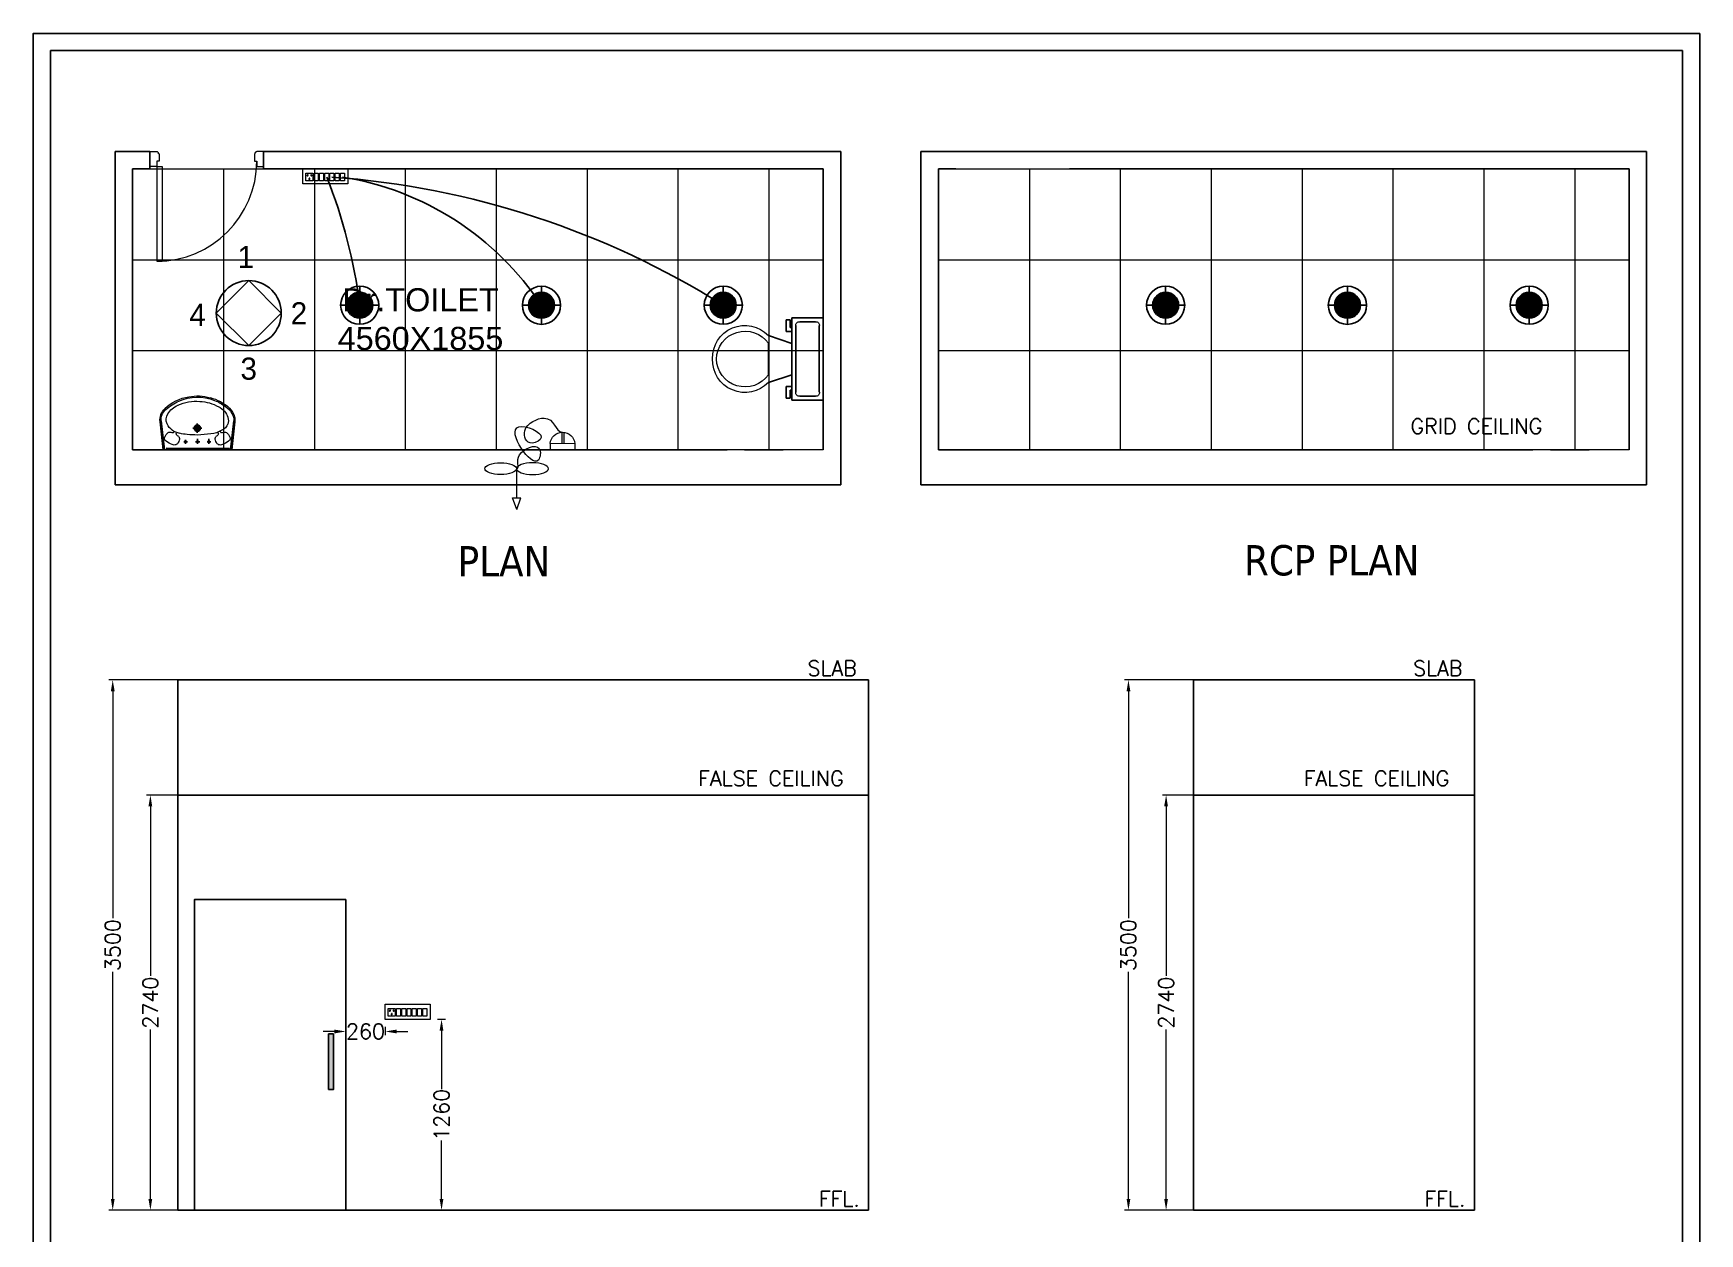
# Model space of a CAD drawing. Header units: millimetres. Extents: x 3552052 to 4144896, y -707811 to -630695.
# Drawn here: x 3784660 to 3795660, y -691277 to -683355 of the extents above; entities that cross this region are included whole.
import ezdxf

# ---------------------------------------------------------------- set-up
doc = ezdxf.new("R2010")
doc.units = ezdxf.units.MM
doc.header["$LTSCALE"] = 6
doc.header["$MEASUREMENT"] = 0
doc.linetypes.add('HIDDEN', pattern=[0.375, 0.25, -0.125])
doc.layers.get('0').update_dxf_attribs({"linetype": 'CONTINUOUS', "lineweight": 0})
doc.layers.get('Defpoints').update_dxf_attribs({"linetype": 'CONTINUOUS', "lineweight": 0})
for name, color, linetype, lineweight in [('DIM', 7, 'CONTINUOUS', 0), ('DOOR', 44, 'CONTINUOUS', 0), ('ELE-12W LED', 1, 'CONTINUOUS', 0), ('ELE-12W UPS LIGHT', 3, 'CONTINUOUS', 0), ('ELE-4M RAW P.SB', 40, 'CONTINUOUS', 0), ('ELE-4M UPS P.SB', 3, 'CONTINUOUS', 0), ('ELE-6M RAW P.SB', 40, 'HIDDEN', 0), ('ELE-EXHAUST FAN', 10, 'CONTINUOUS', 0), ('ELE-SOCKET NMBERING', 7, 'CONTINUOUS', 9), ('MEP_HVAC_RA_DUCT', 1, 'CONTINUOUS', 0), ('WALL', 8, 'CONTINUOUS', 0)]:
    doc.layers.add(name, color=color, linetype=linetype, lineweight=lineweight)
doc.layers.add('ELE-LIGHTING WIRING', color=7, linetype='CONTINUOUS', lineweight=0, true_color=0x63d7b6)
doc.styles.add('Annotation', font='tahoma.ttf')
doc.styles.add('ARIAL', font='arial.ttf')
doc.styles.add('ROMANS', font='romans.shx')
doc.styles.get("Standard").update_dxf_attribs({"font": 'SIMPLEX'})
doc.dimstyles.new('AEPL1', dxfattribs={"dimtxt": 100, "dimasz": 75, "dimexe": 25, "dimexo": 50, "dimtad": 0, "dimdec": 0, "dimtxsty": 'ROMANS', "dimcen": 2.5, "dimclrd": 7, "dimclre": 7, "dimclrt": 7, "dimadec": 0, "dimazin": 0, "dimtfac": 1, "dimtdec": 0, "dimtmove": 0, "dimatfit": 3, "dimfxl": 1, "dimlwd": 0, "dimlwe": 0, "dimarcsym": 0})

# ---------------------------------------------------------------- blocks, each defined once
blk = doc.blocks.new('FFFFF565')
at = {"layer": 'ELE-4M UPS P.SB', "color": 251, "linetype": 'ByBlock'}
for p, q in [((3571766, -703231), (3571766, -705086)), ((3572366, -703231), (3572366, -705086)), ((3572966, -703231), (3572966, -705086)), ((3573566, -703231), (3573566, -705086)), ((3574166, -703231), (3574166, -705086)), ((3574766, -703231), (3574766, -705086)), ((3575366, -703231), (3575366, -705086)), ((3571166, -703831), (3575726, -703831)), ((3571166, -704431), (3575726, -704431))]:
    blk.add_line(p, q, dxfattribs=at)
blk.add_lwpolyline([(3571166, -703231), (3575726, -703231), (3575726, -705086), (3571166, -705086)], close=True, dxfattribs=at)
blk = doc.blocks.new('750')
at = {"layer": 'DOOR'}
for p, q in [((-50, 705), (-47.5, 705)), ((-35, 690), (-35, 692.5)), ((-50, 45), (-47.5, 45)), ((-35, 60), (-35, 57.5)), ((50, 45), (50, 80)), ((50, 80), (675, 80)), ((50, 45), (675, 45)), ((675, 45), (675, 80))]:
    blk.add_line(p, q, dxfattribs=at)
for points in [[(15, 690), (15, 705), (50, 705), (50, 750), (-50, 750), (-50, 705)], [(-35, 690), (15, 690)], [(15, 60), (15, 45), (50, 45), (50, 0), (-50, 0), (-50, 45)], [(-35, 60), (15, 60)]]:
    blk.add_lwpolyline(points, dxfattribs=at)
for centre, start, end in [((-35, 705), 180, 270), ((-35, 45), 90, 180)]:
    blk.add_arc(centre, 12.5, start, end, dxfattribs=at)
at = {"layer": 'DOOR', "color": 145}
blk.add_arc((15, 45), 660, 0, 90, dxfattribs=at)
blk = doc.blocks.new('rhej')
at = {"color": 8, "lineweight": 25}
for p, q in [((272, 189), (272, 266)), ((272, 266), (298, 266)), ((298, 266), (298, 215)), ((310, 279), (310, -264)), ((517, 279), (310, 279)), ((336, 228), (336, 8)), ((466, 254), (362, 254)), ((491, 8), (491, 228)), ((517, 8), (517, 279)), ((310, 111), (155, 163)), ((155, 8), (155, 111)), ((310, 189), (272, 189)), ((298, 215), (310, 215)), ((155, 8), (155, -96)), ((336, -212), (336, 8)), ((491, 8), (491, -212)), ((517, -264), (517, 8)), ((310, -96), (155, -147)), ((272, -173), (272, -251)), ((310, -173), (272, -173)), ((298, -251), (298, -199)), ((298, -199), (310, -199)), ((272, -251), (298, -251)), ((310, -264), (517, -264)), ((466, -238), (362, -238))]:
    blk.add_line(p, q, dxfattribs=at)
at = {"color": 8, "extrusion": (0, 0, -1)}
for centre, major_axis, start_param, end_param in [((0, 16), (151, -151), 2.319632, 4.738539), ((359, 231), (-16.2, -16.2), 0.643501, 2.498091), ((469, 231), (16.2, -16.2), 3.785094, 5.639684), ((1, 2), (-134, -134), 0.814663, 3.31238), ((0, 0), (-151, -151), 4.686239, 7.105146), ((1, 13), (-134, -134), 4.541602, 7.039318), ((359, -215), (-16.2, -16.2), -0.927295, 0.927295), ((469, -215), (16.2, -16.2), 5.35589, 7.21048)]:
    blk.add_ellipse(centre, major_axis=major_axis, ratio=1, start_param=start_param, end_param=end_param, dxfattribs=at)
blk = doc.blocks.new('u46')
at = {"color": 8, "lineweight": 25}
for p, q in [((-10, 228), (175, 249)), ((-10, 220), (181, 242)), ((-1, -209), (1, 209)), ((57, 81), (29, 81)), ((62, 2), (29, 2)), ((44, 93), (44, 67)), ((44, 14), (44, -13)), ((163, 3), (102, 3)), ((133, -27), (133, 33)), ((62, -73), (29, -73)), ((44, -61), (44, -87)), ((-10, -216), (181, -238)), ((-10, -224), (175, -245))]:
    blk.add_line(p, q, dxfattribs=at)
at = {"color": 8, "extrusion": (0, 0, -1)}
for centre, major_axis, start_param, end_param in [((66, 199), (0, 20.7), -1.101507, 0.481509), ((188, 150), (0, 99.5), -0.132539, 0.848731), ((186, 148), (0.1, 94.4), -0.049658, 0.838116), ((56, 154), (0, 34), 4.33982, 5.202657), ((65, 170), (0.3, 49.2), 3.359735, 4.09512), ((145, 128), (1, 126), -1.238036, -0.892193), ((62, 153), (0, 31.9), 2.620328, 3.422401), ((57, 163), (-0.3, 56.9), 0.324902, 0.965135), ((104, 118), (-0.2, 26.8), -1.278641, -0.487266), ((96, 136), (0, 7.39), -0.727724, 1.373337), ((387, 48), (0, 296), -1.495794, -1.328336), ((208, 103), (0, 110), -1.431017, -0.436146), ((110, 167), (-6.08, 6.08), 4.867594, 6.265028), ((110, 165), (5.47, 5.47), 2.097053, 3.541809), ((90, 185), (0, 17.9), 0.880684, 2.260744), ((190, 138), (0, 70.9), -0.405199, 0.56573), ((154, 79), (0, 140), 0.557563, 1.193786), ((57, 20), (0, 275), 0.806541, 1.180915), ((50, 14), (0, 294), 0.809856, 1.41441), ((13, 7), (0, 298), 1.141495, 1.637774), ((35, 3), (0, 303), 1.155365, 1.952189), ((44, 81), (0.02, 6.43), 3.139035, 9.42222), ((44, 2), (0.08, 6.43), 3.12883, 9.412015), ((820, -1), (0, 732), -1.56667, -1.474079), ((888, 37), (1, 801), 4.558159, 4.668067), ((133, 3), (0, 21.6), 3.141254, 9.424439), ((133, 3), (-0.1, 15.5), 3.145308, 9.428493), ((133, 3), (0, 10.9), 3.142047372431534, 9.42523267961112), ((72, -2), (0, 274), 1.346594, 1.865175), ((44, -73), (0.02, 6.43), 3.139035, 9.42222), ((263, -74), (0, 167), 4.181112, 4.641559), ((56, -13), (0, 287), 1.808981, 2.322804), ((62, -11), (0, 247), 1.579809, 2.112792), ((56, -148), (0, 34), 4.222121, 5.084958), ((65, -164), (0.1, 49.2), -0.960797, -0.225412), ((145, -122), (0, 126), 4.027191, 4.373034), ((66, -193), (0, 20.7), 2.661884, 4.2449), ((62, -147), (-0.1, 31.9), -0.276767, 0.525307), ((57, -157), (0.3, 56.9), 2.176458, 2.816691), ((104, -111), (0.2, 26.8), 3.628858, 4.420234), ((97, -128), (-0.03, 8.55), 1.455188, 3.796569), ((110, -161), (-6.08, 6.08), 4.730546, 6.12798), ((111, -159), (6.17, 6.17), 4.354779, 6.027124), ((90, -178), (0, 17.9), 0.880848, 2.260908), ((193, -126), (0, 80.1), 3.554495, 4.299548), ((181, -107), (0, 94.7), 2.890537, 3.362984), ((163, -80), (0, 126), 2.054055, 2.802751), ((187, -138), (0, 106), 2.310552, 2.942572), ((172, -117), (0, 123), 2.127435, 2.640092), ((124, -52), (0, 200), 1.868215, 2.281789), ((185, -162), (-0.1, 83.2), 2.850118, 3.264751), ((188, -160), (0, 78.1), 2.562376, 3.231693)]:
    blk.add_ellipse(centre, major_axis=major_axis, ratio=1, start_param=start_param, end_param=end_param, dxfattribs=at)
blk = doc.blocks.new('FFFF5')
at = {"layer": 'ELE-4M RAW P.SB', "color": 40, "ltscale": 10}
for p, q in [((3582624, -692258), (3582670, -692258)), ((3582624, -692310), (3582624, -692258)), ((3582670, -692310), (3582624, -692310)), ((3582670, -692258), (3582670, -692310))]:
    blk.add_line(p, q, dxfattribs=at)
for points in [[(3582604, -692230), (3582900, -692230), (3582900, -692330), (3582604, -692330)], [(3582678, -692258), (3582705, -692258), (3582705, -692310), (3582678, -692310)], [(3582713, -692258), (3582740, -692258), (3582740, -692310), (3582713, -692310)], [(3582748, -692258), (3582774, -692258), (3582774, -692310), (3582748, -692310)], [(3582782, -692258), (3582809, -692258), (3582809, -692310), (3582782, -692310)]]:
    blk.add_lwpolyline(points, close=True, dxfattribs=at)
for centre, radius, start, end in [((3582634, -692274), 3.1, 87.49, 354.7311), ((3582636, -692272), 2.5, 284.9049, 157.3162), ((3582647, -692297), 3.6, 127.1584, 52.8416), ((3582647, -692293), 2.29, 341.4031, 198.5969), ((3582658, -692272), 2.5, 22.6838, 255.0951), ((3582660, -692274), 3.1, 185.2689, 92.51)]:
    blk.add_arc(centre, radius, start, end, dxfattribs=at)
at = {"layer": 'ELE-6M RAW P.SB', "color": 3, "linetype": 'ByBlock'}
for points in [[(3582817, -692258), (3582844, -692258), (3582844, -692310), (3582817, -692310)], [(3582852, -692258), (3582878, -692258), (3582878, -692310), (3582852, -692310)]]:
    blk.add_lwpolyline(points, close=True, dxfattribs=at)
blk = doc.blocks.new('A$C44D17E71')
at = {"layer": 'ELE-EXHAUST FAN', "color": 1}
for p, q in [((-13.3, 0.72), (-9.75, 2.1)), ((-13.3, 0.72), (-9.75, -0.48)), ((-9.75, 2.1), (-9.75, -0.48)), ((-0.97, 0.81), (-9.75, 0.81)), ((6.62, -9.32), (4.71, -9.31)), ((4.71, -9.31), (4.71, -16.8)), ((6.59, -16.81), (6.62, -9.32)), ((6.61, -12.95), (10.07, -12.97)), ((6.61, -13.55), (10.06, -13.57)), ((6.59, -16.81), (4.71, -16.8))]:
    blk.add_line(p, q, dxfattribs=at)
blk.add_ellipse((-0.97, 5.64), major_axis=(0, -4.83), ratio=0.36355, dxfattribs=at)
at = {"layer": 'ELE-EXHAUST FAN', "color": 1, "extrusion": (0, 0, -1)}
blk.add_ellipse((-0.97, -4.02), major_axis=(0, 4.83), ratio=0.36355, dxfattribs=at)
blk.add_ellipse((6.31, -13.06), major_axis=(0.02, 3.76), ratio=1, start_param=0.079283, end_param=3.06231, dxfattribs=at)
at = {"layer": 'ELE-EXHAUST FAN', "color": 1}
blk.add_open_spline([(-1.04, 0.81), (-0.79, -0.3), (3.44, 2.5), (7.59, -7.04), (-0.96, -5.98), (5.22, 0.41), (14.27, 3.09), (9.16, -9.39), (5.43, -2.53), (11.73, 0.02), (16.82, -10.79), (10.14, -10.71), (10.07, -12.97)], degree=3, knots=[0, 0, 0, 0, 6.261699, 12.352893, 15.787239, 21.858742, 28.752755, 35.678217, 39.225495, 45.354107, 53.693878, 67.421453, 67.421453, 67.421453, 67.421453], dxfattribs=at)
blk = doc.blocks.new('18W LED')
at = {"layer": 'ELE-12W LED', "lineweight": 25}
h = blk.add_hatch(dxfattribs=at)
h.set_pattern_fill('ANSI31', color=252)
h.set_pattern_definition([(45, (-1135553.9097, 459369.4158), (-2.24506403, 2.24506403), [])])
edge = h.paths.add_edge_path()
edge.add_arc((0, 0), 85.7, 0, 360)
at = {"layer": 'ELE-12W LED', "color": 1, "lineweight": 25}
for p, q in [((0, -126), (0, 126)), ((-126, 0), (126, 0))]:
    blk.add_line(p, q, dxfattribs=at)
for radius in [126, 85.7]:
    blk.add_circle((0, 0), radius, dxfattribs=at)
blk = doc.blocks.new('QWE')
at = {"layer": 'ELE-12W UPS LIGHT', "lineweight": 25}
h = blk.add_hatch(dxfattribs=at)
h.set_pattern_fill('ANSI31', color=8)
h.set_pattern_definition([(45, (-1135553.9097, 459369.4158), (-2.24506403, 2.24506403), [])])
edge = h.paths.add_edge_path()
edge.add_arc((0, 0), 85.7, 0, 360)
at = {"layer": 'ELE-12W UPS LIGHT', "color": 3, "lineweight": 25}
for p, q in [((0, -126), (0, 126)), ((-126, 0), (126, 0))]:
    blk.add_line(p, q, dxfattribs=at)
for radius in [126, 85.7]:
    blk.add_circle((0, 0), radius, dxfattribs=at)
blk = doc.blocks.new('*D283')
at = {"layer": 'Defpoints', "color": 0, "transparency": 16777216}
for p in [(3785433, -688382), (3785820, -688382), (3785812, -691122)]:
    blk.add_point(p, dxfattribs=at)
at = {"layer": 'ELE-4M UPS P.SB', "color": 7, "lineweight": 0, "transparency": 16777216}
for p, q in [((3785770, -688382), (3785408, -688382)), ((3785433, -688457), (3785433, -689575)), ((3785433, -691047), (3785433, -689929)), ((3785762, -691122), (3785408, -691122))]:
    blk.add_line(p, q, dxfattribs=at)
at = {"layer": 'ELE-4M UPS P.SB', "color": 7, "transparency": 16777216}
for points in [[(3785420, -688457), (3785445, -688457), (3785433, -688382)], [(3785420, -691047), (3785445, -691047), (3785433, -691122)]]:
    blk.add_solid(points, dxfattribs=at)
at = {"layer": 'ELE-4M UPS P.SB', "color": 7, "lineweight": -3, "transparency": 16777216, "insert": (3785433, -689752), "char_height": 100, "attachment_point": 5, "rotation": 90, "style": 'ROMANS'}
blk.add_mtext('2740', dxfattribs=at)
blk = doc.blocks.new('*D284')
at = {"layer": 'Defpoints', "color": 0, "transparency": 16777216}
for p in [(3785184, -687622), (3785859, -687622), (3785812, -691122)]:
    blk.add_point(p, dxfattribs=at)
at = {"layer": 'ELE-4M UPS P.SB', "color": 7, "lineweight": 0, "transparency": 16777216}
for p, q in [((3785809, -687622), (3785159, -687622)), ((3785184, -687697), (3785184, -689195)), ((3785184, -691047), (3785184, -689549)), ((3785762, -691122), (3785159, -691122))]:
    blk.add_line(p, q, dxfattribs=at)
at = {"layer": 'ELE-4M UPS P.SB', "color": 7, "transparency": 16777216}
for points in [[(3785172, -687697), (3785197, -687697), (3785184, -687622)], [(3785172, -691047), (3785197, -691047), (3785184, -691122)]]:
    blk.add_solid(points, dxfattribs=at)
at = {"layer": 'ELE-4M UPS P.SB', "color": 7, "lineweight": -3, "transparency": 16777216, "insert": (3785184, -689372), "char_height": 100, "attachment_point": 5, "rotation": 90, "style": 'ROMANS'}
blk.add_mtext('3500', dxfattribs=at)
blk = doc.blocks.new('*D285')
at = {"layer": 'Defpoints', "color": 0, "transparency": 16777216}
for p in [(3786723, -689862), (3786983, -689862), (3786983, -689942)]:
    blk.add_point(p, dxfattribs=at)
at = {"layer": 'ELE-4M UPS P.SB', "color": 7, "lineweight": 0, "transparency": 16777216}
for p, q in [((3786723, -689912), (3786723, -689967)), ((3786983, -689912), (3786983, -689967)), ((3786648, -689942), (3786573, -689942)), ((3786723, -689942), (3786724, -689942)), ((3786983, -689942), (3786982, -689942)), ((3787058, -689942), (3787133, -689942))]:
    blk.add_line(p, q, dxfattribs=at)
at = {"layer": 'ELE-4M UPS P.SB', "color": 7, "transparency": 16777216}
for points in [[(3786648, -689930), (3786648, -689955), (3786723, -689942)], [(3787058, -689930), (3787058, -689955), (3786983, -689942)]]:
    blk.add_solid(points, dxfattribs=at)
at = {"layer": 'ELE-4M UPS P.SB', "color": 7, "lineweight": -3, "transparency": 16777216, "insert": (3786853, -689942), "char_height": 100, "attachment_point": 5, "style": 'ROMANS'}
blk.add_mtext('260', dxfattribs=at)
blk = doc.blocks.new('*D286')
at = {"layer": 'Defpoints', "color": 0, "transparency": 16777216}
for p in [(3787279, -689862), (3787279, -691122), (3787355, -691122)]:
    blk.add_point(p, dxfattribs=at)
at = {"layer": 'ELE-4M UPS P.SB', "color": 7, "lineweight": 0, "transparency": 16777216}
for p, q in [((3787329, -689862), (3787380, -689862)), ((3787355, -689937), (3787355, -690323)), ((3787355, -691047), (3787355, -690662)), ((3787329, -691122), (3787380, -691122))]:
    blk.add_line(p, q, dxfattribs=at)
at = {"layer": 'ELE-4M UPS P.SB', "color": 7, "transparency": 16777216}
for points in [[(3787342, -689937), (3787367, -689937), (3787355, -689862)], [(3787342, -691047), (3787367, -691047), (3787355, -691122)]]:
    blk.add_solid(points, dxfattribs=at)
at = {"layer": 'ELE-4M UPS P.SB', "color": 7, "lineweight": -3, "transparency": 16777216, "insert": (3787355, -690492), "char_height": 100, "attachment_point": 5, "rotation": 90, "style": 'ROMANS'}
blk.add_mtext('1260', dxfattribs=at)
blk = doc.blocks.new('*D287')
at = {"layer": 'Defpoints', "color": 0, "transparency": 16777216}
for p in [(3792138, -688382), (3792525, -688382), (3792517, -691122)]:
    blk.add_point(p, dxfattribs=at)
at = {"layer": 'ELE-4M UPS P.SB', "color": 7, "lineweight": 0, "transparency": 16777216}
for p, q in [((3792475, -688382), (3792113, -688382)), ((3792138, -688457), (3792138, -689575)), ((3792138, -691047), (3792138, -689929)), ((3792467, -691122), (3792113, -691122))]:
    blk.add_line(p, q, dxfattribs=at)
at = {"layer": 'ELE-4M UPS P.SB', "color": 7, "transparency": 16777216}
for points in [[(3792125, -688457), (3792150, -688457), (3792138, -688382)], [(3792125, -691047), (3792150, -691047), (3792138, -691122)]]:
    blk.add_solid(points, dxfattribs=at)
at = {"layer": 'ELE-4M UPS P.SB', "color": 7, "lineweight": -3, "transparency": 16777216, "insert": (3792138, -689752), "char_height": 100, "attachment_point": 5, "rotation": 90, "style": 'ROMANS'}
blk.add_mtext('2740', dxfattribs=at)
blk = doc.blocks.new('*D288')
at = {"layer": 'Defpoints', "color": 0, "transparency": 16777216}
for p in [(3791889, -687622), (3792564, -687622), (3792517, -691122)]:
    blk.add_point(p, dxfattribs=at)
at = {"layer": 'ELE-4M UPS P.SB', "color": 7, "lineweight": 0, "transparency": 16777216}
for p, q in [((3792514, -687622), (3791864, -687622)), ((3791889, -687697), (3791889, -689195)), ((3791889, -691047), (3791889, -689549)), ((3792467, -691122), (3791864, -691122))]:
    blk.add_line(p, q, dxfattribs=at)
at = {"layer": 'ELE-4M UPS P.SB', "color": 7, "transparency": 16777216}
for points in [[(3791877, -687697), (3791902, -687697), (3791889, -687622)], [(3791877, -691047), (3791902, -691047), (3791889, -691122)]]:
    blk.add_solid(points, dxfattribs=at)
at = {"layer": 'ELE-4M UPS P.SB', "color": 7, "lineweight": -3, "transparency": 16777216, "insert": (3791889, -689372), "char_height": 100, "attachment_point": 5, "rotation": 90, "style": 'ROMANS'}
blk.add_mtext('3500', dxfattribs=at)

msp = doc.modelspace()

# ---------------------------------------------------------------- hatches: boundary and pattern name
at = {"lineweight": -3, "ltscale": 0.1}
h = msp.add_hatch(color=254, dxfattribs=at)
h.dxf.hatch_style = 1
h.paths.add_polyline_path([(3786608.7, -690326.1), (3786641.3, -690326.1), (3786641.3, -689958.6), (3786608.7, -689958.6)])

# ---------------------------------------------------------------- linework, layer by layer
at = {"color": 7, "lineweight": 30}
for points in [[(3795660.1, -683354.6), (3795660.1, -698807.2), (3784660.1, -698807.2), (3784660.1, -683354.6)], [(3795546.1, -683468.6), (3795546.1, -698693.2), (3784774.1, -698693.2), (3784774.1, -683468.6)], [(3786082.2, -684986.3), (3785867.8, -685200.7), (3786082.2, -685415.2), (3786296.7, -685200.7), (3786082.2, -684986.3)]]:
    msp.add_lwpolyline(points, close=True, dxfattribs=at)
at = {"color": 7, "lineweight": -3, "ltscale": 0.1}
msp.add_lwpolyline([(3786608.7, -690326.1), (3786641.3, -690326.1), (3786641.3, -689958.6), (3786608.7, -689958.6)], close=True, dxfattribs=at)
at = {"lineweight": -3}
msp.add_circle((3786082.2, -685200.7), 214.4, dxfattribs=at)
at = {"layer": 'ELE-LIGHTING WIRING', "lineweight": -3}
for centre, radius, start, end in [((3783397.7, -685577.9), 3443.8, 7.15553, 21.72906), ((3786227.5, -689903.4), 5615, 57.85926, 85.87427)]:
    msp.add_arc(centre, radius, start, end, dxfattribs=at)
at = {"layer": 'ELE-LIGHTING WIRING', "color": 254, "lineweight": -3, "true_color": 0xdebad0}
msp.add_arc((3786391.9, -686225.2), 1946.9, 33.54376, 80.87207, dxfattribs=at)
at = {"layer": 'MEP_HVAC_RA_DUCT', "color": 7, "lineweight": 30}
for p, q in [((3785613, -687622.2), (3785613, -691122.2)), ((3790173, -687622.2), (3790173, -691122.2)), ((3792317.9, -687622.2), (3792317.9, -691122.2)), ((3794172.9, -687622.2), (3794172.9, -691122.2))]:
    msp.add_line(p, q, dxfattribs=at)
for points in [[(3790173, -687622.2), (3785613, -687622.2)], [(3794172.9, -687622.2), (3792317.9, -687622.2)], [(3790173, -688382.2), (3785613, -688382.2)], [(3794172.9, -688382.2), (3792317.9, -688382.2)], [(3790173, -691122.2), (3785613, -691122.2)], [(3794172.9, -691122.2), (3792317.9, -691122.2)]]:
    msp.add_lwpolyline(points, dxfattribs=at)
at = {"layer": 'MEP_HVAC_RA_DUCT', "color": 7, "lineweight": -3}
msp.add_lwpolyline([(3785723, -691122.2), (3786723, -691122.2), (3786723, -689072.2), (3785723, -689072.2)], close=True, dxfattribs=at)
at = {"layer": 'WALL', "color": 7, "lineweight": 30}
for p, q in [((3785429.7, -684133.9), (3785199.7, -684133.9)), ((3785199.7, -684133.9), (3785199.7, -686333.9)), ((3785429.7, -684133.9), (3785429.7, -684248.9)), ((3789989.7, -684133.9), (3786179.7, -684133.9)), ((3786179.7, -684133.9), (3786179.7, -684248.9)), ((3789989.7, -684133.9), (3789989.7, -686333.9)), ((3790749.7, -684133.9), (3790519.7, -684133.9)), ((3790519.7, -684133.9), (3790519.7, -686333.9)), ((3795309.7, -684133.9), (3790749.7, -684133.9)), ((3795309.7, -684133.9), (3795309.7, -686333.9)), ((3785314.7, -684248.9), (3785314.7, -686103.9)), ((3785429.7, -684248.9), (3785314.7, -684248.9)), ((3789874.7, -684248.9), (3786179.7, -684248.9)), ((3789874.7, -684248.9), (3789874.7, -686103.9)), ((3790634.7, -684248.9), (3790634.7, -686103.9)), ((3790749.7, -684248.9), (3790634.7, -684248.9)), ((3795194.7, -684248.9), (3791499.7, -684248.9)), ((3795194.7, -684248.9), (3795194.7, -686103.9)), ((3785314.7, -686103.9), (3789239.7, -686103.9)), ((3789354.7, -686103.9), (3789609.7, -686103.9)), ((3790634.7, -686103.9), (3794559.7, -686103.9)), ((3794674.7, -686103.9), (3794929.7, -686103.9)), ((3785199.7, -686333.9), (3789989.7, -686333.9)), ((3790519.7, -686333.9), (3795309.7, -686333.9))]:
    msp.add_line(p, q, dxfattribs=at)

# ---------------------------------------------------------------- block references
at = {"layer": 'DOOR', "color": 251, "lineweight": -3, "rotation": 270}
msp.add_blockref('750', (3785429.7, -684183.9), dxfattribs=at)
at = {"layer": 'ELE-12W LED', "color": 6, "lineweight": -3, "xscale": -1}
for p in [(3786814.6, -685148.9), (3789214.6, -685148.9), (3792134.7, -685148.9), (3794534.7, -685148.9)]:
    msp.add_blockref('18W LED', p, dxfattribs=at)
at = {"layer": 'ELE-12W UPS LIGHT', "lineweight": -3, "xscale": -1}
for p in [(3788014.6, -685149.4), (3793334.7, -685149.4)]:
    msp.add_blockref('QWE', p, dxfattribs=at)
at = {"layer": 'ELE-4M UPS P.SB', "color": 0, "lineweight": -3}
for name, p in [('FFFFF565', (214149.1, 18982.5)), ('FFFF5', (203835.7, 7981.1)), ('FFFFF565', (219469.2, 18982.5)), ('FFFF5', (204379.1, 2467.8))]:
    msp.add_blockref(name, p, dxfattribs=at)
at = {"layer": 'ELE-EXHAUST FAN', "lineweight": -3, "xscale": 21.82094173196808, "yscale": 21.82094173196808, "zscale": 21.82094173196808, "rotation": 90.00000000000001}
msp.add_blockref('A$C44D17E71', (3787868.1, -686206.6), dxfattribs=at)
at = {"layer": 'WALL', "color": 251, "lineweight": -3}
msp.add_blockref('rhej', (3789357.3, -685511.7), dxfattribs=at)
at = {"layer": 'WALL', "color": 251, "lineweight": -3, "rotation": 90}
msp.add_blockref('u46', (3785745.7, -686093.7), dxfattribs=at)

# ---------------------------------------------------------------- texts
at = {"lineweight": -3, "ltscale": 0.1, "char_height": 136.805, "width": 184.566, "attachment_point": 5, "rotation": 0.1103}
for s, insert in [('\\pxqc;{\\F.shx.shx;\\H1.0669x;1}', (3786062.9, -684830.3)), ('\\pxqc;{\\F.shx.shx.shx.shx;\\H1.0669x;4}', (3785744.5, -685212.2)), ('\\pxqc;{\\F.shx.shx.shx;\\H1.0669x;2}', (3786413.4, -685202.4)), ('\\pxqc;{\\F.shx.shx.shx.shx;\\H1.0669x;3}', (3786081.7, -685568.7))]:
    msp.add_mtext(s, dxfattribs=dict(at, insert=insert))
at = {"lineweight": -3, "char_height": 200, "width": 2697.906, "attachment_point": 3, "style": 'Annotation'}
for s, insert in [('\\pxql;RCP PLAN', (3795349.9, -686732.3)), ('\\pxql;PLAN', (3790158.9, -686739))]:
    msp.add_mtext(s, dxfattribs=dict(at, insert=insert))
at = {"layer": 'DIM', "color": 7, "lineweight": -3, "insert": (3787215.9, -685241.9), "char_height": 153, "width": 1198.956, "attachment_point": 5, "style": 'ARIAL'}
msp.add_mtext('Dr.TOILET\\P4560X1855', dxfattribs=at)
at = {"layer": 'ELE-SOCKET NMBERING', "color": 0, "lineweight": -3, "char_height": 100.004, "width": 2358.602, "attachment_point": 1, "style": 'Annotation'}
for s, insert in [('{\\Fromans|c0;GRID CEILING }', (3793751.3, -685897.5)), ('{\\Fromans|c0;SLAB}', (3789771, -687494.8)), ('{\\Fromans|c0;SLAB}', (3793768.6, -687494.8)), ('{\\Fromans|c0;FALSE CEILING }', (3789049.6, -688222.1)), ('{\\Fromans|c0;FALSE CEILING }', (3793047.3, -688222.1)), ('{\\Fromans|c0;FFL.}', (3789846.4, -690997.1)), ('{\\Fromans|c0;FFL.}', (3793844, -690997.1))]:
    msp.add_mtext(s, dxfattribs=dict(at, insert=insert))

# ---------------------------------------------------------------- dimensions: what is measured, and where the dimension line sits
at = {"layer": 'ELE-4M UPS P.SB', "color": 0, "lineweight": -3}
for base, p1, p2, picture, middle in [((3785184.3, -687622.2), (3785812.4, -691122.2), (3785858.8, -687622.2), '*D284', (3785184.3, -689372.2)), ((3791889.2, -687622.2), (3792517.4, -691122.2), (3792563.8, -687622.2), '*D288', (3791889.2, -689372.2)), ((3785432.7, -688382.2), (3785812.4, -691122.2), (3785820.4, -688382.2), '*D283', (3785432.7, -689752.2)), ((3792137.7, -688382.2), (3792517.4, -691122.2), (3792525.4, -688382.2), '*D287', (3792137.7, -689752.2))]:
    dim = msp.add_linear_dim(base=base, p1=p1, p2=p2, angle=90, dimstyle='AEPL1', dxfattribs=at)
    dim.commit()
    dim.dimension.update_dxf_attribs({"geometry": picture, "text_midpoint": middle, "dimtype": 160})
dim = msp.add_linear_dim(base=(3786983, -689942.2), p1=(3786723, -689862.2), p2=(3786983, -689862.2), dimstyle='AEPL1', dxfattribs=at)
dim.commit()
dim.dimension.update_dxf_attribs({"geometry": '*D285', "text_midpoint": (3786853, -689942.2)})
dim = msp.add_linear_dim(base=(3787354.7, -691122.2), p1=(3787279.2, -689862.2), p2=(3787279.2, -691122.2), angle=90, dimstyle='AEPL1', dxfattribs=at)
dim.commit()
dim.dimension.update_dxf_attribs({"geometry": '*D286', "text_midpoint": (3787354.7, -690492.2)})

doc.saveas('drawing.dxf')
